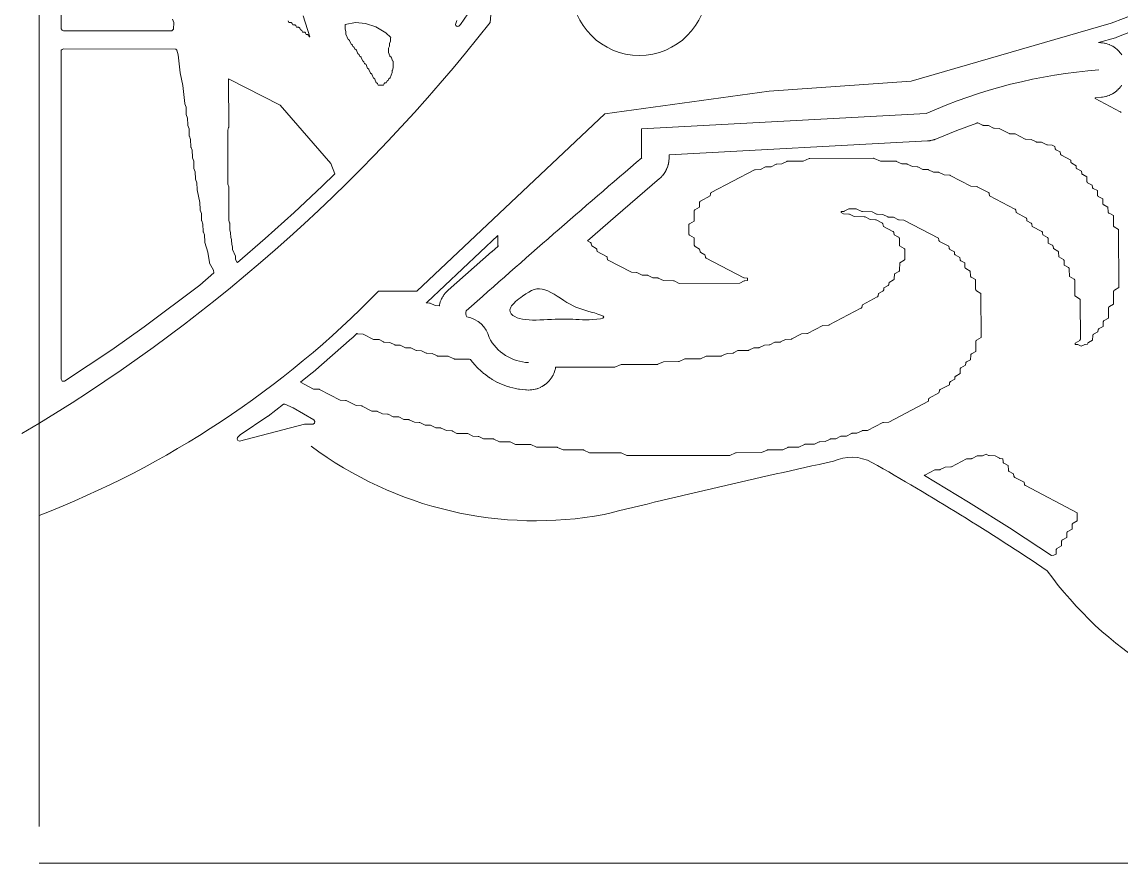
# Model space of a CAD drawing. Header units: inches. Extents: x 36 to 80.3, y 17.3 to 55.9.
# Drawn here: x 35.97 to 53.81, y 17.31 to 30.97 of the extents above; entities that cross this region are included whole.
import ezdxf

# ---------------------------------------------------------------- set-up
doc = ezdxf.new("R2010")
doc.units = ezdxf.units.IN
doc.layers.add('01_ORIGINAL_CAD', color=7, linetype='CONTINUOUS', lineweight=20)
doc.layers.add('03_ADDED_AREAS_SAME_COMPOSITION', color=7, linetype='CONTINUOUS', lineweight=15)

msp = doc.modelspace()

# ---------------------------------------------------------------- linework, layer by layer
at = {"layer": '01_ORIGINAL_CAD'}
for p, q in [((36.248, 17.906), (36.248, 55.9)), ((71.442, 17.312), (36.248, 17.312))]:
    msp.add_line(p, q, dxfattribs=at)
for points in [[(53.65, 30.945, -0.14301), (60.243, 31.63, -0.286424), (65.36, 28.431), (66.481, 23.89, -0.272091), (64.9, 18.954), (63.661, 17.533)], [(53.65, 30.945), (50.4, 30.004), (48.095, 29.84), (45.427, 29.473), (42.376, 26.597), (41.758, 26.597, -0.10797), (36.248, 22.954)]]:
    msp.add_lwpolyline(points, format="xyb", dxfattribs=at)
msp.add_lwpolyline([(46.027, 28.759), (46.027, 29.23), (50.643, 29.479)], dxfattribs=at)
msp.add_circle((45.989, 31.521), 1.1, dxfattribs=at)
for centre, radius, start, end in [((22.064, 33.195), 21.619, 354.0583, 36.0319), ((22.02, 47.825), 27.364, 300.648, 321.9453), ((54.073, 21.787), 8.422, 94.2501, 114.0352), ((177.596, -125.015), 202.378, 130.55026, 131.62005), ((43.293, 26.24), 0.119, 162.5746, 211.3187), ((43.119, 25.741), 0.443, 13.2811, 80.611), ((44.225, 26.196), 0.761, 207.5896, 267.5639), ((44.306, 28.951), 6.083, 233.183, 280.5392), ((83.889, -134.15), 161.762, 102.40484, 103.75801), ((49.433, 23.211), 0.689, 61.2688, 115.2094), ((27.349, -15.654), 45.391, 56.1832, 60.407), ((57.468, 25.543), 5.979, 215.6658, 260.7622)]:
    msp.add_arc(centre, radius, start, end, dxfattribs=at)
at = {"layer": '03_ADDED_AREAS_SAME_COMPOSITION'}
for points in [[(38.411, 31.011), (38.432, 30.955), (38.429, 30.849), (38.401, 30.824), (36.641, 30.823), (36.62, 30.83), (36.604, 30.854), (36.603, 43.039)], [(40.531, 31.064), (40.642, 30.722), (40.631, 30.722), (40.62, 30.747), (40.619, 30.749), (40.617, 30.752), (40.615, 30.754), (40.612, 30.756), (40.61, 30.758), (40.607, 30.759), (40.604, 30.76), (40.601, 30.761), (40.598, 30.761), (40.584, 30.761), (40.573, 30.786), (40.572, 30.789), (40.57, 30.791), (40.568, 30.793), (40.565, 30.796), (40.563, 30.797), (40.56, 30.799), (40.557, 30.8), (40.554, 30.8), (40.55, 30.8), (40.522, 30.801), (40.514, 30.821), (40.512, 30.824), (40.51, 30.827), (40.508, 30.829), (40.505, 30.831), (40.502, 30.833), (40.499, 30.835), (40.496, 30.836), (40.491, 30.837), (40.478, 30.864), (40.477, 30.867), (40.475, 30.869), (40.473, 30.872), (40.471, 30.874), (40.468, 30.876), (40.465, 30.877), (40.462, 30.878), (40.459, 30.879), (40.456, 30.879), (40.427, 30.879), (40.415, 30.903), (40.414, 30.906), (40.412, 30.909), (40.41, 30.911), (40.408, 30.913), (40.405, 30.915), (40.402, 30.916), (40.399, 30.917), (40.396, 30.918), (40.393, 30.918), (40.364, 30.918), (40.352, 30.942), (40.351, 30.945), (40.349, 30.948), (40.347, 30.95), (40.345, 30.952), (40.342, 30.954), (40.339, 30.955), (40.336, 30.956), (40.333, 30.957), (40.33, 30.957), (40.301, 30.957), (40.289, 30.982)], [(43.204, 31.095), (43.087, 30.924), (43.059, 30.897), (43.031, 30.891), (43.009, 30.906), (43.004, 30.924), (43.025, 30.987)], [(53.819, 30.432), (53.802, 30.456), (53.801, 30.457), (53.785, 30.477), (53.784, 30.478), (53.764, 30.499), (53.763, 30.501), (53.744, 30.518), (53.743, 30.52), (53.72, 30.538), (53.719, 30.539), (53.698, 30.554), (53.696, 30.555), (53.672, 30.57), (53.671, 30.571), (53.648, 30.583), (53.646, 30.584), (53.62, 30.596), (53.618, 30.597), (53.594, 30.606), (53.592, 30.607), (53.565, 30.615), (53.563, 30.615), (53.538, 30.621), (53.536, 30.622), (53.508, 30.627), (53.506, 30.627), (53.48, 30.629), (53.479, 30.629), (53.45, 30.63), (53.448, 30.63), (53.444, 30.63), (53.718, 30.71), (53.719, 30.71), (53.737, 30.716), (53.738, 30.717), (54.128, 30.868)], [(53.808, 29.497), (53.806, 29.5), (53.804, 29.503), (53.802, 29.505), (53.799, 29.508), (53.796, 29.509), (53.389, 29.722), (53.386, 29.733), (53.491, 29.743), (53.492, 29.743), (53.506, 29.745), (53.507, 29.745), (53.533, 29.749), (53.535, 29.749), (53.563, 29.756), (53.564, 29.756), (53.589, 29.764), (53.591, 29.764), (53.618, 29.774), (53.619, 29.775), (53.643, 29.786), (53.645, 29.786), (53.67, 29.8), (53.671, 29.801), (53.694, 29.815), (53.695, 29.815), (53.718, 29.832), (53.72, 29.833), (53.74, 29.85), (53.741, 29.851), (53.762, 29.87), (53.763, 29.872), (53.781, 29.891), (53.782, 29.892), (53.801, 29.914), (53.802, 29.915), (53.817, 29.937)]]:
    msp.add_lwpolyline(points, dxfattribs=at)
for points in [[(41.948, 30.653), (41.934, 30.617), (41.933, 30.614), (41.933, 30.611), (41.932, 30.608), (41.932, 30.574), (41.918, 30.538), (41.917, 30.535), (41.917, 30.532), (41.917, 30.53), (41.916, 30.478), (41.916, 30.475), (41.917, 30.472), (41.918, 30.469), (41.937, 30.416), (41.939, 30.413), (41.94, 30.41), (41.942, 30.408), (41.944, 30.405), (41.947, 30.404), (41.95, 30.402), (41.952, 30.401), (41.955, 30.4), (41.96, 30.399), (41.985, 30.337), (41.986, 30.333), (41.988, 30.331), (41.991, 30.328), (41.993, 30.326), (41.995, 30.325), (41.995, 30.221), (41.982, 30.185), (41.981, 30.182), (41.98, 30.179), (41.98, 30.177), (41.979, 30.143), (41.945, 30.056), (41.944, 30.056), (41.941, 30.055), (41.938, 30.054), (41.935, 30.053), (41.932, 30.051), (41.929, 30.049), (41.927, 30.046), (41.925, 30.044), (41.924, 30.041), (41.913, 30.015), (41.908, 30.014), (41.905, 30.013), (41.902, 30.012), (41.899, 30.01), (41.897, 30.008), (41.894, 30.005), (41.892, 30.002), (41.891, 29.999), (41.882, 29.978), (41.867, 29.977), (41.863, 29.977), (41.86, 29.976), (41.857, 29.975), (41.854, 29.973), (41.851, 29.971), (41.849, 29.968), (41.847, 29.965), (41.845, 29.962), (41.836, 29.94), (41.75, 29.94), (41.741, 29.962), (41.739, 29.965), (41.737, 29.968), (41.735, 29.97), (41.733, 29.972), (41.73, 29.974), (41.727, 29.975), (41.724, 29.976), (41.72, 29.977), (41.72, 29.977), (41.695, 30.038), (41.694, 30.041), (41.692, 30.044), (41.689, 30.046), (41.687, 30.049), (41.684, 30.05), (41.681, 30.052), (41.677, 30.053), (41.673, 30.054), (41.648, 30.116), (41.646, 30.119), (41.644, 30.122), (41.642, 30.125), (41.639, 30.127), (41.636, 30.129), (41.633, 30.13), (41.63, 30.131), (41.626, 30.132), (41.601, 30.195), (41.599, 30.198), (41.597, 30.201), (41.595, 30.203), (41.592, 30.205), (41.589, 30.207), (41.586, 30.209), (41.583, 30.21), (41.579, 30.211), (41.553, 30.273), (41.552, 30.276), (41.55, 30.279), (41.547, 30.282), (41.545, 30.284), (41.542, 30.286), (41.539, 30.287), (41.535, 30.288), (41.531, 30.289), (41.52, 30.315), (41.518, 30.318), (41.517, 30.32), (41.514, 30.323), (41.512, 30.325), (41.509, 30.327), (41.506, 30.328), (41.503, 30.329), (41.5, 30.33), (41.499, 30.33), (41.474, 30.391), (41.473, 30.394), (41.471, 30.397), (41.469, 30.399), (41.466, 30.401), (41.463, 30.403), (41.46, 30.405), (41.457, 30.406), (41.452, 30.407), (41.441, 30.432), (41.44, 30.435), (41.438, 30.438), (41.436, 30.44), (41.433, 30.443), (41.43, 30.444), (41.427, 30.446), (41.424, 30.447), (41.421, 30.447), (41.42, 30.447), (41.396, 30.508), (41.394, 30.511), (41.392, 30.514), (41.39, 30.517), (41.387, 30.519), (41.384, 30.521), (41.381, 30.522), (41.378, 30.523), (41.373, 30.524), (41.362, 30.55), (41.361, 30.553), (41.359, 30.556), (41.357, 30.558), (41.354, 30.56), (41.351, 30.562), (41.348, 30.563), (41.345, 30.564), (41.342, 30.565), (41.341, 30.565), (41.331, 30.589), (41.329, 30.592), (41.327, 30.595), (41.325, 30.597), (41.323, 30.599), (41.32, 30.601), (41.317, 30.603), (41.314, 30.604), (41.311, 30.604), (41.31, 30.604), (41.285, 30.665), (41.284, 30.668), (41.282, 30.671), (41.279, 30.674), (41.277, 30.676), (41.274, 30.678), (41.271, 30.679), (41.267, 30.68), (41.263, 30.681), (41.228, 30.769), (41.227, 30.803), (41.227, 30.806), (41.226, 30.809), (41.226, 30.812), (41.212, 30.847), (41.212, 30.922), (41.384, 30.956), (41.547, 30.942), (41.71, 30.886), (41.872, 30.789), (41.957, 30.715), (41.952, 30.703), (41.951, 30.699), (41.95, 30.695)], [(36.659, 25.135), (36.622, 25.136), (36.603, 25.169), (36.607, 30.507), (36.619, 30.521), (36.641, 30.528), (38.464, 30.523), (38.48, 30.509), (38.506, 30.434), (38.535, 30.142), (38.535, 30.139), (38.581, 29.936), (38.61, 29.642), (38.61, 29.639), (38.611, 29.636), (38.632, 29.58), (38.635, 29.469), (38.635, 29.466), (38.635, 29.464), (38.636, 29.461), (38.657, 29.405), (38.66, 29.294), (38.66, 29.291), (38.66, 29.289), (38.661, 29.286), (38.682, 29.23), (38.685, 29.119), (38.685, 29.116), (38.685, 29.113), (38.686, 29.111), (38.706, 29.059), (38.711, 28.938), (38.711, 28.935), (38.712, 28.932), (38.713, 28.929), (38.731, 28.884), (38.735, 28.769), (38.735, 28.765), (38.736, 28.761), (38.757, 28.705), (38.76, 28.594), (38.76, 28.591), (38.76, 28.589), (38.761, 28.586), (38.782, 28.53), (38.785, 28.419), (38.785, 28.416), (38.785, 28.414), (38.786, 28.411), (38.807, 28.355), (38.81, 28.244), (38.81, 28.242), (38.81, 28.239), (38.857, 28.032), (38.86, 27.919), (38.86, 27.916), (38.86, 27.914), (38.861, 27.911), (38.882, 27.855), (38.885, 27.744), (38.885, 27.741), (38.885, 27.738), (38.886, 27.736), (38.906, 27.684), (38.911, 27.563), (38.911, 27.56), (38.912, 27.557), (38.913, 27.554), (38.931, 27.509), (38.935, 27.394), (38.935, 27.391), (38.936, 27.388), (38.983, 27.229), (39.011, 27.06), (39.012, 27.057), (39.013, 27.054), (39.014, 27.052), (39.079, 26.934), (39.081, 26.894), (38.857, 26.694), (37.954, 26.017), (37.429, 25.643)], [(39.466, 27.063), (39.466, 27.063), (39.463, 27.065), (39.46, 27.066), (39.456, 27.067), (39.436, 27.116), (39.434, 27.154), (39.434, 27.157), (39.434, 27.16), (39.433, 27.162), (39.388, 27.273), (39.388, 27.307), (39.388, 27.309), (39.387, 27.312), (39.386, 27.315), (39.373, 27.351), (39.372, 27.424), (39.372, 27.427), (39.371, 27.43), (39.37, 27.433), (39.357, 27.468), (39.356, 27.542), (39.356, 27.545), (39.355, 27.548), (39.355, 27.55), (39.341, 27.586), (39.341, 27.695), (39.341, 27.697), (39.34, 27.7), (39.339, 27.703), (39.325, 27.743), (39.325, 28.279), (39.325, 28.283), (39.324, 28.287), (39.309, 28.331), (39.309, 28.436), (39.308, 29.208), (39.323, 29.252), (39.324, 29.256), (39.324, 29.26), (39.323, 30.044), (40.158, 29.613), (40.982, 28.669), (41.045, 28.502), (40.843, 28.302), (40.385, 27.871), (39.917, 27.45)], [(45.146, 27.411), (45.601, 27.807), (46.317, 28.422), (46.318, 28.422), (46.328, 28.432), (46.329, 28.433), (46.329, 28.433), (46.33, 28.434), (46.331, 28.435), (46.343, 28.446), (46.344, 28.447), (46.348, 28.451), (46.349, 28.452), (46.35, 28.454), (46.351, 28.455), (46.353, 28.456), (46.356, 28.46), (46.368, 28.474), (46.369, 28.475), (46.369, 28.475), (46.37, 28.476), (46.371, 28.477), (46.381, 28.49), (46.382, 28.491), (46.385, 28.495), (46.386, 28.497), (46.387, 28.498), (46.388, 28.5), (46.389, 28.501), (46.392, 28.506), (46.402, 28.521), (46.403, 28.522), (46.403, 28.522), (46.404, 28.523), (46.405, 28.524), (46.413, 28.539), (46.414, 28.54), (46.416, 28.544), (46.417, 28.546), (46.418, 28.548), (46.419, 28.549), (46.42, 28.551), (46.422, 28.556), (46.43, 28.572), (46.431, 28.573), (46.431, 28.574), (46.431, 28.574), (46.432, 28.576), (46.438, 28.591), (46.439, 28.592), (46.441, 28.597), (46.442, 28.599), (46.442, 28.6), (46.443, 28.602), (46.444, 28.604), (46.446, 28.609), (46.451, 28.626), (46.452, 28.627), (46.452, 28.628), (46.452, 28.629), (46.453, 28.63), (46.457, 28.646), (46.457, 28.647), (46.459, 28.652), (46.459, 28.654), (46.46, 28.656), (46.46, 28.658), (46.46, 28.66), (46.462, 28.665), (46.465, 28.682), (46.465, 28.684), (46.465, 28.685), (46.466, 28.685), (46.466, 28.687), (46.468, 28.703), (46.468, 28.704), (46.469, 28.71), (46.469, 28.711), (46.469, 28.713), (46.47, 28.715), (46.47, 28.717), (46.47, 28.723), (46.471, 28.74), (46.471, 28.742), (46.471, 28.742), (46.471, 28.743), (46.471, 28.744), (46.472, 28.758), (46.472, 28.759), (46.472, 28.808), (50.667, 29.034), (50.667, 29.034), (50.682, 29.036), (50.683, 29.036), (50.685, 29.036), (50.687, 29.036), (50.689, 29.036), (50.702, 29.038), (50.704, 29.038), (50.709, 29.039), (50.71, 29.039), (50.714, 29.04), (50.717, 29.04), (50.719, 29.041), (50.723, 29.041), (50.739, 29.044), (50.74, 29.045), (50.742, 29.045), (50.744, 29.046), (50.746, 29.046), (50.759, 29.05), (50.761, 29.05), (50.765, 29.051), (50.767, 29.052), (50.77, 29.053), (50.774, 29.054), (50.775, 29.054), (50.78, 29.056), (50.795, 29.061), (50.796, 29.061), (50.798, 29.062), (50.8, 29.063), (50.801, 29.063), (50.814, 29.068), (50.815, 29.068), (51.142, 29.206), (51.465, 29.325), (51.475, 29.329), (51.484, 29.328), (51.559, 29.29), (51.562, 29.289), (51.565, 29.288), (51.569, 29.287), (51.657, 29.283), (51.74, 29.243), (51.743, 29.241), (51.747, 29.24), (51.75, 29.24), (51.829, 29.238), (51.99, 29.155), (51.993, 29.154), (51.997, 29.153), (52, 29.152), (52.088, 29.148), (52.249, 29.065), (52.252, 29.064), (52.255, 29.063), (52.259, 29.062), (52.347, 29.058), (52.43, 29.018), (52.433, 29.016), (52.437, 29.015), (52.44, 29.015), (52.519, 29.013), (52.602, 28.973), (52.606, 28.971), (52.609, 28.97), (52.613, 28.97), (52.692, 28.968), (52.733, 28.946), (52.739, 28.91), (52.74, 28.907), (52.741, 28.904), (52.743, 28.901), (52.745, 28.898), (52.747, 28.896), (52.75, 28.894), (52.752, 28.892), (52.82, 28.856), (52.826, 28.82), (52.827, 28.817), (52.828, 28.814), (52.829, 28.811), (52.831, 28.808), (52.834, 28.806), (52.836, 28.804), (52.839, 28.802), (52.991, 28.722), (52.994, 28.691), (52.995, 28.688), (52.996, 28.684), (52.997, 28.681), (52.999, 28.678), (53.001, 28.676), (53.004, 28.673), (53.007, 28.671), (53.078, 28.632), (53.08, 28.601), (53.081, 28.598), (53.082, 28.594), (53.083, 28.591), (53.085, 28.588), (53.088, 28.586), (53.09, 28.583), (53.093, 28.581), (53.165, 28.541), (53.172, 28.505), (53.172, 28.501), (53.174, 28.498), (53.175, 28.495), (53.177, 28.493), (53.179, 28.49), (53.182, 28.488), (53.185, 28.487), (53.25, 28.452), (53.253, 28.377), (53.254, 28.374), (53.255, 28.371), (53.256, 28.368), (53.257, 28.365), (53.259, 28.362), (53.261, 28.36), (53.264, 28.358), (53.266, 28.356), (53.338, 28.316), (53.345, 28.279), (53.345, 28.276), (53.347, 28.273), (53.348, 28.27), (53.35, 28.268), (53.352, 28.265), (53.355, 28.263), (53.358, 28.261), (53.423, 28.227), (53.427, 28.151), (53.427, 28.148), (53.428, 28.145), (53.429, 28.142), (53.43, 28.139), (53.432, 28.137), (53.434, 28.135), (53.437, 28.132), (53.439, 28.131), (53.51, 28.092), (53.513, 28.016), (53.514, 28.013), (53.514, 28.01), (53.515, 28.007), (53.517, 28.004), (53.519, 28.002), (53.521, 27.999), (53.523, 27.997), (53.526, 27.996), (53.596, 27.957), (53.6, 27.881), (53.6, 27.878), (53.601, 27.875), (53.602, 27.872), (53.604, 27.869), (53.605, 27.866), (53.608, 27.864), (53.61, 27.862), (53.613, 27.86), (53.683, 27.822), (53.684, 27.661), (53.684, 27.658), (53.685, 27.655), (53.686, 27.652), (53.687, 27.649), (53.689, 27.646), (53.691, 27.644), (53.694, 27.642), (53.696, 27.64), (53.769, 27.597), (53.773, 26.654), (53.7, 26.611), (53.698, 26.609), (53.695, 26.607), (53.693, 26.605), (53.691, 26.602), (53.69, 26.599), (53.689, 26.596), (53.688, 26.593), (53.688, 26.59), (53.688, 26.384), (53.618, 26.346), (53.616, 26.344), (53.613, 26.342), (53.611, 26.339), (53.609, 26.337), (53.608, 26.334), (53.607, 26.331), (53.606, 26.328), (53.606, 26.324), (53.603, 26.159), (53.533, 26.12), (53.53, 26.119), (53.528, 26.117), (53.526, 26.114), (53.524, 26.112), (53.522, 26.109), (53.521, 26.106), (53.521, 26.103), (53.52, 26.099), (53.517, 26.024), (53.452, 25.99), (53.449, 25.988), (53.447, 25.986), (53.445, 25.983), (53.443, 25.981), (53.441, 25.978), (53.44, 25.975), (53.439, 25.972), (53.433, 25.935), (53.362, 25.895), (53.359, 25.893), (53.357, 25.891), (53.354, 25.889), (53.352, 25.886), (53.351, 25.883), (53.35, 25.88), (53.349, 25.877), (53.349, 25.874), (53.346, 25.799), (53.281, 25.764), (53.278, 25.762), (53.275, 25.76), (53.273, 25.757), (53.271, 25.754), (53.269, 25.751), (53.268, 25.748), (53.265, 25.733), (53.228, 25.731), (53.224, 25.731), (53.221, 25.73), (53.218, 25.729), (53.161, 25.702), (53.105, 25.729), (53.101, 25.73), (53.098, 25.731), (53.095, 25.731), (53.062, 25.732), (53.062, 25.749), (53.137, 25.797), (53.139, 25.799), (53.142, 25.801), (53.143, 25.804), (53.145, 25.806), (53.146, 25.809), (53.147, 25.812), (53.148, 25.815), (53.148, 25.818), (53.146, 26.449), (53.146, 26.453), (53.145, 26.456), (53.144, 26.459), (53.143, 26.461), (53.141, 26.464), (53.139, 26.466), (53.137, 26.469), (53.134, 26.47), (53.059, 26.518), (53.058, 26.77), (53.057, 26.773), (53.057, 26.776), (53.056, 26.779), (53.054, 26.782), (53.053, 26.785), (53.05, 26.787), (53.048, 26.789), (53.045, 26.791), (52.972, 26.835), (52.968, 26.955), (52.968, 26.959), (52.967, 26.962), (52.966, 26.965), (52.964, 26.968), (52.963, 26.97), (52.96, 26.973), (52.958, 26.975), (52.955, 26.977), (52.885, 27.015), (52.884, 27.086), (52.884, 27.089), (52.883, 27.092), (52.882, 27.095), (52.881, 27.098), (52.879, 27.1), (52.877, 27.103), (52.875, 27.105), (52.872, 27.107), (52.798, 27.15), (52.795, 27.226), (52.794, 27.229), (52.794, 27.232), (52.793, 27.235), (52.791, 27.238), (52.789, 27.241), (52.787, 27.243), (52.785, 27.245), (52.782, 27.247), (52.71, 27.287), (52.704, 27.324), (52.703, 27.327), (52.702, 27.33), (52.7, 27.333), (52.698, 27.335), (52.696, 27.338), (52.693, 27.34), (52.691, 27.342), (52.625, 27.376), (52.624, 27.446), (52.624, 27.449), (52.624, 27.452), (52.623, 27.455), (52.621, 27.458), (52.619, 27.461), (52.617, 27.463), (52.615, 27.465), (52.612, 27.467), (52.538, 27.511), (52.535, 27.543), (52.535, 27.546), (52.534, 27.549), (52.533, 27.551), (52.531, 27.554), (52.529, 27.557), (52.527, 27.559), (52.525, 27.561), (52.522, 27.562), (52.365, 27.647), (52.362, 27.678), (52.362, 27.681), (52.361, 27.685), (52.359, 27.688), (52.357, 27.691), (52.355, 27.693), (52.353, 27.696), (52.35, 27.697), (52.279, 27.737), (52.276, 27.768), (52.275, 27.771), (52.275, 27.774), (52.273, 27.777), (52.272, 27.779), (52.27, 27.782), (52.268, 27.784), (52.266, 27.786), (52.263, 27.788), (52.105, 27.873), (52.098, 27.909), (52.098, 27.913), (52.097, 27.916), (52.095, 27.918), (52.093, 27.921), (52.091, 27.924), (52.088, 27.926), (52.085, 27.927), (51.673, 28.143), (51.667, 28.18), (51.666, 28.183), (51.665, 28.186), (51.663, 28.189), (51.661, 28.191), (51.659, 28.194), (51.657, 28.196), (51.654, 28.198), (51.475, 28.291), (51.472, 28.293), (51.469, 28.294), (51.465, 28.294), (51.37, 28.301), (51.036, 28.475), (51.033, 28.476), (51.03, 28.477), (51.026, 28.478), (50.938, 28.482), (50.855, 28.522), (50.852, 28.524), (50.848, 28.525), (50.845, 28.525), (50.765, 28.527), (50.683, 28.567), (50.679, 28.569), (50.676, 28.57), (50.672, 28.57), (50.593, 28.572), (50.51, 28.612), (50.507, 28.614), (50.503, 28.615), (50.5, 28.615), (50.421, 28.617), (50.338, 28.657), (50.334, 28.659), (50.331, 28.66), (50.327, 28.66), (50.248, 28.662), (50.165, 28.702), (50.162, 28.704), (50.158, 28.705), (50.154, 28.705), (49.903, 28.707), (49.801, 28.75), (49.797, 28.751), (49.794, 28.752), (49.791, 28.752), (48.757, 28.751), (48.754, 28.751), (48.751, 28.751), (48.747, 28.749), (48.646, 28.706), (48.394, 28.704), (48.39, 28.704), (48.386, 28.703), (48.383, 28.702), (48.3, 28.661), (48.221, 28.659), (48.218, 28.659), (48.214, 28.658), (48.211, 28.657), (48.128, 28.616), (48.049, 28.614), (48.046, 28.614), (48.042, 28.613), (48.039, 28.611), (47.956, 28.571), (47.868, 28.566), (47.865, 28.566), (47.861, 28.565), (47.858, 28.564), (47.157, 28.196), (47.154, 28.194), (47.151, 28.192), (47.149, 28.19), (47.147, 28.187), (47.145, 28.184), (47.144, 28.181), (47.144, 28.178), (47.138, 28.141), (46.98, 28.056), (46.977, 28.054), (46.975, 28.052), (46.973, 28.05), (46.971, 28.047), (46.969, 28.044), (46.968, 28.041), (46.967, 28.038), (46.967, 28.035), (46.964, 27.959), (46.891, 27.916), (46.888, 27.914), (46.886, 27.912), (46.884, 27.909), (46.882, 27.906), (46.881, 27.904), (46.879, 27.901), (46.879, 27.897), (46.879, 27.894), (46.878, 27.734), (46.806, 27.69), (46.803, 27.688), (46.8, 27.686), (46.798, 27.684), (46.797, 27.681), (46.795, 27.678), (46.794, 27.675), (46.794, 27.672), (46.793, 27.669), (46.794, 27.524), (46.794, 27.52), (46.795, 27.517), (46.796, 27.514), (46.797, 27.511), (46.799, 27.509), (46.801, 27.506), (46.803, 27.504), (46.806, 27.502), (46.879, 27.459), (46.881, 27.343), (46.881, 27.34), (46.882, 27.337), (46.883, 27.334), (46.884, 27.331), (46.886, 27.328), (46.888, 27.326), (46.89, 27.324), (46.893, 27.322), (46.968, 27.277), (46.975, 27.24), (46.975, 27.237), (46.977, 27.234), (46.978, 27.231), (46.98, 27.228), (46.982, 27.226), (46.985, 27.224), (46.988, 27.222), (47.055, 27.187), (47.061, 27.15), (47.062, 27.147), (47.063, 27.144), (47.065, 27.141), (47.067, 27.138), (47.069, 27.136), (47.071, 27.134), (47.074, 27.132), (47.684, 26.813), (47.687, 26.812), (47.69, 26.811), (47.693, 26.81), (47.743, 26.805), (47.743, 26.766), (47.702, 26.763), (47.699, 26.763), (47.695, 26.762), (47.692, 26.761), (47.619, 26.723), (46.637, 26.722), (46.555, 26.763), (46.551, 26.764), (46.548, 26.765), (46.544, 26.765), (46.379, 26.767), (46.296, 26.808), (46.293, 26.809), (46.289, 26.81), (46.286, 26.81), (46.207, 26.812), (46.133, 26.85), (46.129, 26.852), (46.126, 26.853), (46.122, 26.853), (46.035, 26.857), (45.951, 26.898), (45.948, 26.899), (45.944, 26.9), (45.941, 26.9), (45.862, 26.902), (45.475, 27.104), (45.469, 27.141), (45.468, 27.144), (45.467, 27.147), (45.466, 27.15), (45.464, 27.152), (45.461, 27.155), (45.459, 27.157), (45.456, 27.158), (45.304, 27.239), (45.301, 27.269), (45.3, 27.273), (45.299, 27.276), (45.298, 27.279), (45.296, 27.282), (45.294, 27.285), (45.291, 27.287), (45.288, 27.289), (45.216, 27.329), (45.21, 27.366), (45.209, 27.369), (45.208, 27.372), (45.206, 27.375), (45.204, 27.378), (45.202, 27.38), (45.2, 27.382), (45.197, 27.384)], [(41.407, 25.906), (41.411, 25.904), (41.414, 25.904), (41.418, 25.903), (41.505, 25.899), (41.675, 25.813), (41.678, 25.812), (41.682, 25.811), (41.685, 25.811), (41.764, 25.809), (41.839, 25.771), (41.842, 25.769), (41.845, 25.769), (41.849, 25.768), (41.937, 25.764), (42.02, 25.723), (42.023, 25.722), (42.027, 25.721), (42.03, 25.721), (42.109, 25.719), (42.192, 25.678), (42.196, 25.677), (42.199, 25.676), (42.203, 25.676), (42.282, 25.674), (42.365, 25.633), (42.368, 25.632), (42.372, 25.631), (42.375, 25.631), (42.454, 25.629), (42.528, 25.591), (42.532, 25.589), (42.535, 25.588), (42.539, 25.588), (42.626, 25.584), (42.71, 25.543), (42.713, 25.542), (42.717, 25.541), (42.72, 25.541), (42.886, 25.539), (42.978, 25.497), (42.981, 25.495), (42.985, 25.495), (42.988, 25.494), (43.231, 25.494), (43.25, 25.485), (43.256, 25.478), (43.256, 25.477), (43.319, 25.399), (43.32, 25.399), (43.329, 25.388), (43.329, 25.387), (43.347, 25.368), (43.348, 25.368), (43.358, 25.357), (43.358, 25.357), (43.43, 25.289), (43.431, 25.288), (43.441, 25.279), (43.442, 25.278), (43.462, 25.261), (43.463, 25.261), (43.474, 25.252), (43.474, 25.252), (43.554, 25.194), (43.555, 25.193), (43.566, 25.185), (43.567, 25.185), (43.589, 25.171), (43.59, 25.17), (43.602, 25.163), (43.603, 25.163), (43.689, 25.115), (43.69, 25.115), (43.702, 25.109), (43.703, 25.108), (43.727, 25.097), (43.727, 25.097), (43.74, 25.091), (43.741, 25.091), (43.833, 25.055), (43.834, 25.055), (43.848, 25.05), (43.848, 25.05), (43.873, 25.042), (43.874, 25.042), (43.888, 25.038), (43.889, 25.038), (43.986, 25.014), (43.986, 25.014), (44.001, 25.011), (44.001, 25.01), (44.027, 25.006), (44.028, 25.006), (44.043, 25.004), (44.043, 25.004), (44.144, 24.993), (44.145, 24.992), (44.159, 24.991), (44.16, 24.991), (44.186, 24.99), (44.188, 24.99), (44.216, 24.991), (44.218, 24.991), (44.244, 24.993), (44.246, 24.993), (44.274, 24.998), (44.276, 24.998), (44.301, 25.004), (44.303, 25.004), (44.331, 25.012), (44.332, 25.013), (44.357, 25.022), (44.358, 25.022), (44.385, 25.034), (44.386, 25.035), (44.409, 25.047), (44.411, 25.048), (44.435, 25.062), (44.437, 25.063), (44.458, 25.078), (44.459, 25.079), (44.482, 25.097), (44.483, 25.098), (44.502, 25.116), (44.503, 25.117), (44.523, 25.138), (44.524, 25.139), (44.541, 25.159), (44.542, 25.161), (44.559, 25.184), (44.56, 25.185), (44.574, 25.207), (44.575, 25.209), (44.589, 25.234), (44.59, 25.235), (44.601, 25.259), (44.601, 25.261), (44.612, 25.287), (44.612, 25.289), (44.62, 25.314), (44.621, 25.315), (44.627, 25.343), (44.628, 25.345), (44.63, 25.36), (45.582, 25.36), (45.586, 25.36), (45.589, 25.36), (45.592, 25.362), (45.694, 25.405), (46.281, 25.405), (46.285, 25.406), (46.288, 25.406), (46.291, 25.408), (46.383, 25.45), (46.625, 25.451), (46.629, 25.451), (46.632, 25.452), (46.636, 25.453), (46.728, 25.495), (46.97, 25.496), (46.973, 25.496), (46.977, 25.497), (46.98, 25.498), (47.072, 25.54), (47.314, 25.541), (47.318, 25.541), (47.321, 25.542), (47.324, 25.543), (47.417, 25.586), (47.505, 25.59), (47.508, 25.59), (47.512, 25.591), (47.515, 25.593), (47.589, 25.631), (47.754, 25.633), (47.758, 25.633), (47.761, 25.634), (47.765, 25.635), (47.847, 25.676), (47.926, 25.678), (47.93, 25.678), (47.933, 25.679), (47.937, 25.681), (48.019, 25.721), (48.098, 25.723), (48.102, 25.723), (48.105, 25.724), (48.109, 25.726), (48.191, 25.766), (48.27, 25.768), (48.274, 25.769), (48.278, 25.769), (48.281, 25.771), (48.364, 25.812), (48.452, 25.816), (48.455, 25.816), (48.459, 25.817), (48.462, 25.819), (48.622, 25.902), (48.71, 25.906), (48.713, 25.906), (48.717, 25.907), (48.72, 25.909), (48.966, 26.037), (49.062, 26.045), (49.065, 26.045), (49.068, 26.046), (49.072, 26.047), (49.587, 26.318), (49.59, 26.32), (49.593, 26.322), (49.595, 26.325), (49.597, 26.327), (49.599, 26.33), (49.6, 26.334), (49.611, 26.376), (49.851, 26.502), (49.854, 26.504), (49.856, 26.506), (49.859, 26.508), (49.861, 26.511), (49.862, 26.514), (49.863, 26.517), (49.864, 26.52), (49.87, 26.557), (49.942, 26.597), (49.944, 26.599), (49.947, 26.601), (49.949, 26.603), (49.951, 26.605), (49.952, 26.608), (49.953, 26.611), (49.954, 26.614), (49.955, 26.617), (49.957, 26.648), (50.028, 26.687), (50.03, 26.689), (50.033, 26.691), (50.035, 26.693), (50.036, 26.696), (50.038, 26.698), (50.039, 26.701), (50.04, 26.704), (50.04, 26.707), (50.043, 26.738), (50.113, 26.777), (50.116, 26.779), (50.119, 26.781), (50.121, 26.784), (50.123, 26.786), (50.124, 26.789), (50.125, 26.792), (50.126, 26.795), (50.126, 26.798), (50.129, 26.874), (50.199, 26.913), (50.202, 26.914), (50.204, 26.916), (50.206, 26.919), (50.208, 26.922), (50.21, 26.924), (50.211, 26.927), (50.212, 26.931), (50.212, 26.934), (50.215, 27.054), (50.288, 27.098), (50.291, 27.1), (50.293, 27.102), (50.295, 27.104), (50.297, 27.107), (50.298, 27.11), (50.299, 27.113), (50.3, 27.116), (50.3, 27.12), (50.3, 27.265), (50.299, 27.268), (50.299, 27.271), (50.298, 27.274), (50.296, 27.277), (50.294, 27.28), (50.292, 27.282), (50.29, 27.284), (50.287, 27.286), (50.214, 27.329), (50.21, 27.45), (50.21, 27.453), (50.209, 27.457), (50.208, 27.46), (50.206, 27.462), (50.204, 27.465), (50.202, 27.467), (50.2, 27.47), (50.197, 27.471), (50.125, 27.511), (50.119, 27.548), (50.118, 27.551), (50.117, 27.554), (50.115, 27.557), (50.113, 27.56), (50.111, 27.562), (50.109, 27.564), (50.106, 27.566), (49.951, 27.647), (49.939, 27.689), (49.938, 27.693), (49.937, 27.696), (49.935, 27.698), (49.932, 27.701), (49.93, 27.703), (49.927, 27.705), (49.833, 27.753), (49.83, 27.755), (49.826, 27.756), (49.823, 27.756), (49.735, 27.76), (49.652, 27.801), (49.648, 27.802), (49.645, 27.803), (49.641, 27.803), (49.476, 27.805), (49.402, 27.843), (49.399, 27.845), (49.395, 27.846), (49.392, 27.846), (49.304, 27.85), (49.265, 27.871), (49.265, 27.887), (49.306, 27.889), (49.309, 27.89), (49.312, 27.891), (49.316, 27.892), (49.389, 27.93), (49.509, 27.93), (49.601, 27.888), (49.605, 27.887), (49.608, 27.886), (49.612, 27.886), (49.767, 27.885), (49.841, 27.847), (49.845, 27.846), (49.848, 27.845), (49.852, 27.845), (49.939, 27.84), (50.023, 27.8), (50.026, 27.798), (50.03, 27.797), (50.033, 27.797), (50.112, 27.795), (50.195, 27.755), (50.198, 27.753), (50.202, 27.752), (50.206, 27.752), (50.284, 27.75), (50.844, 27.458), (50.85, 27.422), (50.851, 27.419), (50.852, 27.416), (50.854, 27.413), (50.855, 27.41), (50.858, 27.408), (50.86, 27.406), (50.863, 27.404), (51.015, 27.324), (51.018, 27.293), (51.019, 27.29), (51.02, 27.286), (51.021, 27.283), (51.023, 27.28), (51.025, 27.278), (51.028, 27.275), (51.031, 27.273), (51.102, 27.234), (51.105, 27.203), (51.105, 27.2), (51.106, 27.196), (51.108, 27.193), (51.109, 27.19), (51.112, 27.188), (51.114, 27.185), (51.117, 27.183), (51.189, 27.143), (51.196, 27.107), (51.196, 27.103), (51.198, 27.1), (51.199, 27.097), (51.201, 27.095), (51.203, 27.092), (51.206, 27.09), (51.209, 27.089), (51.274, 27.054), (51.275, 26.984), (51.275, 26.981), (51.276, 26.978), (51.277, 26.975), (51.278, 26.972), (51.28, 26.969), (51.282, 26.967), (51.284, 26.965), (51.287, 26.963), (51.361, 26.919), (51.364, 26.844), (51.365, 26.84), (51.365, 26.837), (51.366, 26.834), (51.368, 26.832), (51.37, 26.829), (51.372, 26.827), (51.374, 26.825), (51.377, 26.823), (51.447, 26.784), (51.448, 26.624), (51.449, 26.621), (51.449, 26.618), (51.45, 26.614), (51.452, 26.612), (51.454, 26.609), (51.456, 26.607), (51.458, 26.604), (51.461, 26.603), (51.534, 26.559), (51.536, 25.842), (51.464, 25.799), (51.461, 25.797), (51.459, 25.795), (51.457, 25.793), (51.455, 25.79), (51.453, 25.787), (51.452, 25.784), (51.452, 25.781), (51.451, 25.778), (51.451, 25.617), (51.382, 25.579), (51.379, 25.577), (51.377, 25.575), (51.374, 25.572), (51.373, 25.57), (51.371, 25.567), (51.37, 25.564), (51.369, 25.561), (51.369, 25.558), (51.366, 25.483), (51.301, 25.448), (51.298, 25.446), (51.296, 25.444), (51.293, 25.442), (51.291, 25.439), (51.29, 25.436), (51.289, 25.433), (51.288, 25.43), (51.282, 25.393), (51.21, 25.353), (51.208, 25.351), (51.205, 25.349), (51.203, 25.347), (51.201, 25.344), (51.2, 25.342), (51.199, 25.339), (51.198, 25.335), (51.197, 25.332), (51.195, 25.257), (51.125, 25.218), (51.122, 25.216), (51.12, 25.214), (51.118, 25.212), (51.116, 25.21), (51.114, 25.207), (51.113, 25.204), (51.112, 25.201), (51.112, 25.198), (51.109, 25.167), (51.039, 25.128), (51.036, 25.126), (51.034, 25.124), (51.032, 25.122), (51.03, 25.119), (51.029, 25.117), (51.027, 25.114), (51.027, 25.111), (51.026, 25.108), (51.024, 25.077), (50.872, 24.997), (50.869, 24.995), (50.867, 24.993), (50.864, 24.991), (50.862, 24.988), (50.861, 24.985), (50.86, 24.982), (50.859, 24.979), (50.853, 24.943), (50.696, 24.857), (50.693, 24.856), (50.691, 24.854), (50.688, 24.852), (50.687, 24.849), (50.685, 24.846), (50.684, 24.843), (50.683, 24.84), (50.683, 24.837), (50.68, 24.807), (50.038, 24.47), (49.95, 24.466), (49.947, 24.465), (49.943, 24.464), (49.94, 24.463), (49.694, 24.335), (49.615, 24.333), (49.612, 24.332), (49.608, 24.332), (49.605, 24.33), (49.522, 24.289), (49.443, 24.288), (49.44, 24.287), (49.436, 24.286), (49.433, 24.285), (49.35, 24.244), (49.271, 24.242), (49.268, 24.242), (49.264, 24.241), (49.261, 24.24), (49.178, 24.199), (49.099, 24.197), (49.096, 24.197), (49.092, 24.196), (49.089, 24.195), (49.006, 24.154), (48.918, 24.15), (48.914, 24.149), (48.911, 24.148), (48.908, 24.147), (48.834, 24.109), (48.678, 24.109), (48.675, 24.108), (48.671, 24.107), (48.668, 24.106), (48.576, 24.064), (48.411, 24.062), (48.407, 24.062), (48.404, 24.061), (48.4, 24.059), (48.318, 24.019), (48.076, 24.018), (48.072, 24.018), (48.069, 24.017), (48.065, 24.016), (47.974, 23.974), (47.559, 23.973), (47.556, 23.973), (47.552, 23.972), (47.549, 23.971), (47.457, 23.928), (45.786, 23.928), (45.694, 23.97), (45.691, 23.971), (45.687, 23.972), (45.684, 23.972), (45.183, 23.972), (45.091, 24.015), (45.088, 24.016), (45.084, 24.017), (45.08, 24.017), (44.752, 24.017), (44.66, 24.06), (44.657, 24.061), (44.653, 24.062), (44.65, 24.062), (44.321, 24.062), (44.229, 24.104), (44.226, 24.106), (44.222, 24.107), (44.219, 24.107), (43.977, 24.107), (43.894, 24.148), (43.891, 24.149), (43.887, 24.15), (43.884, 24.15), (43.718, 24.152), (43.626, 24.194), (43.623, 24.196), (43.619, 24.196), (43.616, 24.197), (43.46, 24.197), (43.386, 24.235), (43.383, 24.236), (43.379, 24.237), (43.376, 24.238), (43.288, 24.242), (43.205, 24.283), (43.201, 24.284), (43.198, 24.285), (43.194, 24.285), (43.029, 24.287), (42.955, 24.325), (42.952, 24.326), (42.948, 24.327), (42.945, 24.328), (42.857, 24.332), (42.774, 24.373), (42.77, 24.374), (42.767, 24.375), (42.763, 24.375), (42.684, 24.377), (42.601, 24.418), (42.598, 24.419), (42.594, 24.42), (42.591, 24.42), (42.512, 24.422), (42.429, 24.463), (42.425, 24.464), (42.422, 24.465), (42.418, 24.465), (42.339, 24.467), (42.256, 24.508), (42.253, 24.509), (42.25, 24.51), (42.246, 24.51), (42.167, 24.512), (42.084, 24.553), (42.081, 24.554), (42.077, 24.555), (42.074, 24.555), (41.994, 24.557), (41.912, 24.598), (41.908, 24.599), (41.905, 24.6), (41.901, 24.6), (41.822, 24.602), (41.739, 24.643), (41.736, 24.644), (41.732, 24.645), (41.729, 24.645), (41.65, 24.647), (41.489, 24.73), (41.486, 24.732), (41.483, 24.732), (41.479, 24.733), (41.391, 24.737), (41.231, 24.82), (41.227, 24.822), (41.224, 24.823), (41.22, 24.823), (41.133, 24.827), (40.799, 25), (40.796, 25.002), (40.793, 25.003), (40.789, 25.003), (40.701, 25.007), (40.487, 25.119), (40.685, 25.274), (40.686, 25.274), (40.695, 25.282), (40.695, 25.282), (41.322, 25.83), (41.322, 25.831), (41.331, 25.839), (41.331, 25.839), (41.403, 25.908)], [(42.528, 26.405), (42.543, 26.417), (42.544, 26.418), (43.692, 27.501), (43.694, 27.342), (43.694, 27.339), (43.695, 27.336), (43.696, 27.333), (43.697, 27.33), (43.698, 27.328), (43.593, 27.236), (43.593, 27.236), (43.593, 27.236), (43.593, 27.236), (43.592, 27.235), (43.592, 27.235), (43.592, 27.235), (43.592, 27.235), (42.884, 26.609), (42.884, 26.609), (42.873, 26.599), (42.872, 26.598), (42.864, 26.59), (42.856, 26.581), (42.855, 26.581), (42.845, 26.57), (42.844, 26.569), (42.844, 26.568), (42.843, 26.568), (42.834, 26.556), (42.833, 26.556), (42.826, 26.546), (42.818, 26.537), (42.818, 26.536), (42.809, 26.524), (42.809, 26.523), (42.808, 26.522), (42.808, 26.521), (42.8, 26.509), (42.799, 26.508), (42.794, 26.498), (42.788, 26.487), (42.787, 26.486), (42.78, 26.473), (42.78, 26.473), (42.779, 26.472), (42.779, 26.471), (42.773, 26.457), (42.772, 26.456), (42.768, 26.445), (42.763, 26.434), (42.763, 26.434), (42.758, 26.42), (42.757, 26.419), (42.757, 26.418), (42.757, 26.417), (42.753, 26.403), (42.752, 26.402), (42.749, 26.39), (42.746, 26.379), (42.746, 26.378), (42.743, 26.364), (42.743, 26.363), (42.742, 26.359), (42.677, 26.36), (42.594, 26.401), (42.591, 26.402), (42.587, 26.403), (42.584, 26.403)], [(39.498, 24.162), (39.471, 24.17), (39.459, 24.193), (39.467, 24.22), (39.513, 24.265), (39.962, 24.567), (39.963, 24.568), (40.215, 24.761), (40.238, 24.762), (40.369, 24.699), (40.706, 24.504), (40.723, 24.479), (40.718, 24.454), (40.694, 24.438), (40.559, 24.434), (40.557, 24.434), (40.554, 24.434)], [(51.762, 23.92), (51.837, 23.882), (51.84, 23.88), (51.843, 23.879), (51.847, 23.879), (51.889, 23.876), (51.892, 23.824), (51.892, 23.821), (51.893, 23.818), (51.894, 23.815), (51.896, 23.812), (51.898, 23.809), (51.9, 23.807), (51.902, 23.805), (51.905, 23.803), (51.975, 23.764), (51.979, 23.689), (51.979, 23.686), (51.98, 23.683), (51.981, 23.68), (51.982, 23.677), (51.984, 23.674), (51.986, 23.672), (51.989, 23.67), (51.992, 23.668), (52.064, 23.628), (52.07, 23.591), (52.071, 23.588), (52.072, 23.585), (52.073, 23.582), (52.075, 23.58), (52.078, 23.577), (52.08, 23.575), (52.083, 23.573), (52.237, 23.493), (52.243, 23.456), (52.243, 23.453), (52.245, 23.45), (52.246, 23.447), (52.248, 23.444), (52.25, 23.442), (52.253, 23.44), (52.256, 23.438), (53.097, 22.998), (53.098, 22.869), (53.028, 22.83), (53.026, 22.828), (53.023, 22.826), (53.021, 22.824), (53.019, 22.821), (53.018, 22.818), (53.017, 22.815), (53.016, 22.812), (53.016, 22.809), (53.013, 22.734), (52.943, 22.695), (52.94, 22.693), (52.938, 22.691), (52.935, 22.688), (52.934, 22.686), (52.932, 22.683), (52.931, 22.68), (52.93, 22.677), (52.93, 22.674), (52.927, 22.598), (52.857, 22.559), (52.854, 22.558), (52.852, 22.556), (52.85, 22.553), (52.848, 22.551), (52.846, 22.548), (52.845, 22.545), (52.845, 22.542), (52.844, 22.538), (52.841, 22.463), (52.768, 22.419), (52.765, 22.417), (52.763, 22.415), (52.761, 22.413), (52.759, 22.41), (52.758, 22.407), (52.757, 22.404), (52.756, 22.401), (52.756, 22.398), (52.755, 22.328), (52.716, 22.308), (52.677, 22.307), (52.046, 22.721), (52.045, 22.721), (52.042, 22.724), (52.042, 22.724), (51.334, 23.17), (51.334, 23.17), (51.331, 23.172), (51.33, 23.172), (50.615, 23.605), (50.615, 23.605), (50.611, 23.607), (50.611, 23.608), (50.61, 23.608), (50.613, 23.608), (50.617, 23.608), (50.62, 23.609), (50.623, 23.611), (50.783, 23.694), (50.862, 23.696), (50.866, 23.696), (50.869, 23.697), (50.873, 23.698), (50.955, 23.739), (51.043, 23.743), (51.047, 23.744), (51.05, 23.745), (51.054, 23.746), (51.299, 23.875), (51.378, 23.876), (51.382, 23.877), (51.385, 23.878), (51.389, 23.879), (51.471, 23.92), (51.55, 23.922), (51.554, 23.922), (51.557, 23.923), (51.561, 23.924), (51.617, 23.951), (51.657, 23.93), (51.66, 23.929), (51.663, 23.928), (51.667, 23.927)]]:
    msp.add_lwpolyline(points, close=True, dxfattribs=at)
msp.add_open_spline([(43.934, 26.203), (43.895, 26.234), (43.871, 26.277), (43.902, 26.334), (43.933, 26.391), (44.018, 26.462), (44.092, 26.515), (44.237, 26.621), (44.335, 26.658), (44.457, 26.618), (44.58, 26.577), (44.729, 26.457), (44.865, 26.383), (44.993, 26.314), (45.111, 26.285), (45.259, 26.241), (45.334, 26.219), (45.417, 26.193), (45.415, 26.173), (45.413, 26.153), (45.32, 26.139), (45.237, 26.133), (45.071, 26.121), (44.95, 26.141), (44.8, 26.143), (44.502, 26.146), (44.091, 26.077), (43.934, 26.203)], degree=3, knots=[0, 0, 0, 0, 0.062755, 0.062755, 0.062755, 0.125975, 0.125975, 0.125975, 0.251333, 0.251333, 0.251333, 0.377772, 0.377772, 0.377772, 0.49715, 0.49715, 0.49715, 0.557745, 0.557745, 0.557745, 0.620795, 0.620795, 0.620795, 0.747235, 0.747235, 0.747235, 1, 1, 1, 1], dxfattribs=at)

doc.saveas('drawing.dxf')
